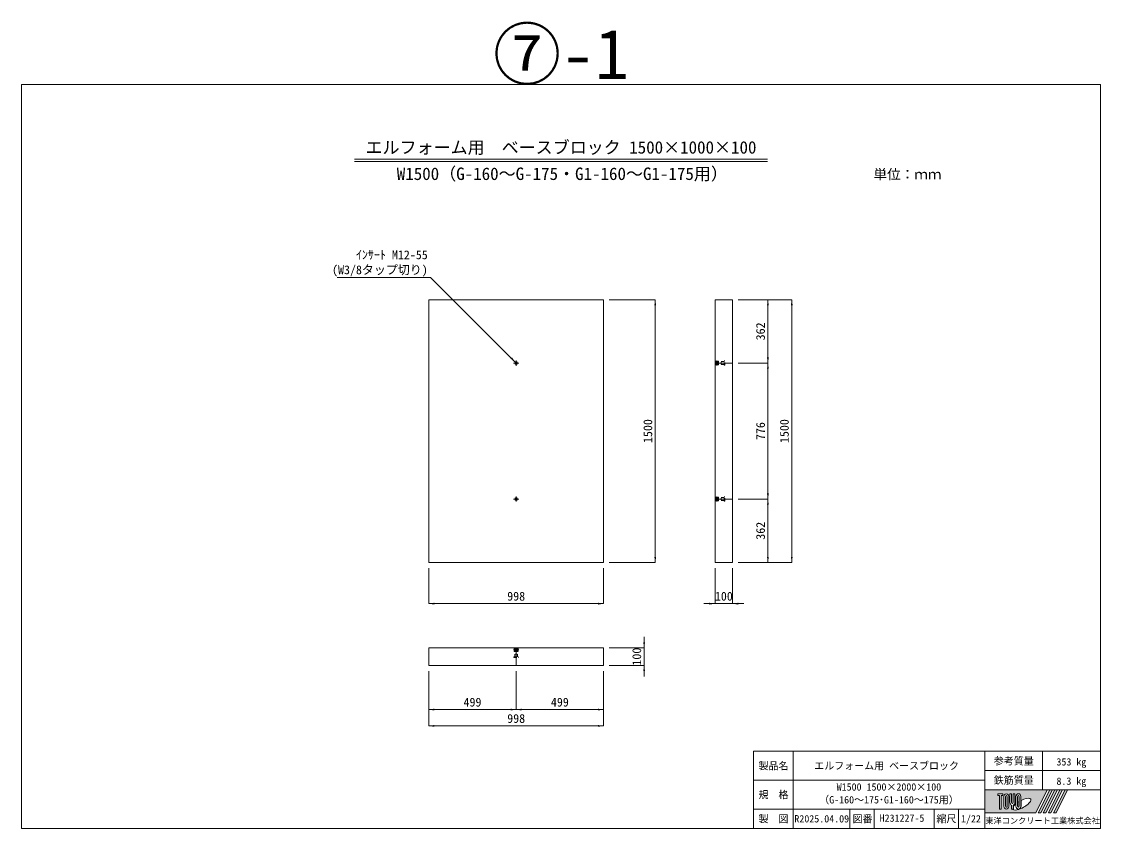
# Model space of a CAD drawing. Units: millimetres at full size; some dimension numbers follow another scale. Extents: x 48 to 43288, y -58809 to -8936.
# Drawn here: x 48 to 6208, y -58809 to -54204 of the extents above; entities that cross this region are included whole.
import ezdxf
from ezdxf.enums import TextEntityAlignment as Align

# ---------------------------------------------------------------- set-up
doc = ezdxf.new("R2010")
doc.units = ezdxf.units.MM
doc.header["$LTSCALE"] = 75
doc.linetypes.add('USER2', pattern=[8.5725, 5.715, -0.9525, 0.9525, -0.9525])
doc.linetypes.add('USER3', pattern=[0.405, 0.225, -0.18])
for name, color, linetype, lineweight in [('_0-0_', 7, 'Continuous', 9), ('寸法線', 7, 'Continuous', 9), ('引出線', 4, 'Continuous', 9), ('本体', 7, 'Continuous', 9), ('枠', 5, 'Continuous', 5), ('補助線', 8, 'Continuous', 13), ('ｲﾝｻｰﾄ', 3, 'USER3', 5)]:
    doc.layers.add(name, color=color, linetype=linetype, lineweight=lineweight)
doc.styles.add('ＭＳ ゴシック', font='')
doc.styles.get('ＭＳ ゴシック').set_extended_font_data('MS Gothic')

# ---------------------------------------------------------------- blocks, each defined once
blk = doc.blocks.new('filled_arrow')
at = {"color": 0, "linetype": 'Continuous', "lineweight": -2}
blk.add_solid([(7.5, 1.25), (0, 0), (7.5, -1.25)], dxfattribs=at)

msp = doc.modelspace()

# ---------------------------------------------------------------- hatches: boundary and pattern name
at = {"layer": '枠'}
h = msp.add_hatch(color=7, dxfattribs=at)
h.paths.add_polyline_path([(5547.52, -58589.02), (5547.52, -58721.02), (5837.92, -58721.02), (5903.92, -58589.02)])
edge = h.paths.add_edge_path(flags=16)
edge.add_ellipse((5758.36, -58670.28), major_axis=(51.71744, 28.94828), ratio=0.3471473417839755, start_angle=-144.31121551620072, end_angle=72.18990366955182, ccw=False)
edge.add_ellipse((5739.21, -58682.78), major_axis=(-0, 17.6), ratio=0.8463541477272727, start_angle=-160.70345668549217, end_angle=-90.00000000003904)
edge.add_line((5754.11, -58682.78), (5754.11, -58649.23))
edge = h.paths.add_edge_path(flags=16)
edge.add_ellipse((5739.21, -58627.27), major_axis=(-0, 16.24615), ratio=0.8463541586519492, start_angle=-89.99999999999164, end_angle=90.00000000000801, ccw=False)
edge.add_line((5752.96, -58627.27), (5752.96, -58682.78))
edge.add_ellipse((5739.21, -58682.78), major_axis=(0, 16.24615), ratio=0.8463541586519492, start_angle=90.00000000000955, end_angle=-89.99999999999051, ccw=False)
edge.add_line((5725.46, -58682.78), (5725.46, -58627.27))
edge = h.paths.add_edge_path(flags=16)
edge.add_line((5743.8, -58627.27), (5743.8, -58682.78))
edge.add_ellipse((5739.21, -58682.78), major_axis=(-0, 5.41538), ratio=0.8463540450032638, start_angle=89.99999999995185, end_angle=-90.00000000004849, ccw=False)
edge.add_line((5734.63, -58682.78), (5734.63, -58627.27))
edge.add_ellipse((5739.21, -58627.27), major_axis=(-0, 5.41538), ratio=0.8463540450032638, start_angle=-90.00000000008623, end_angle=89.99999999991343, ccw=False)
edge = h.paths.add_edge_path(flags=16)
edge.add_line((5742.65, -58655.64), (5742.65, -58682.78))
edge.add_ellipse((5739.21, -58682.78), major_axis=(0, 4.06154), ratio=0.8463542628432875, start_angle=90.0000000001412, end_angle=-89.99999999985943, ccw=False)
edge.add_line((5735.78, -58682.78), (5735.78, -58660.08))
edge.add_ellipse((5758.36, -58670.28), major_axis=(51.71744, 28.94828), ratio=0.34714734178397555, start_angle=107.79174141112958, end_angle=126.4713182157414, ccw=False)
edge = h.paths.add_edge_path(flags=16)
edge.add_line((5718.59, -58611.02), (5718.59, -58660.78))
edge.add_ellipse((5704.84, -58660.78), major_axis=(0, 16.24615), ratio=0.8463541586519492, start_angle=-163.341166640683, end_angle=-89.99999999999886, ccw=False)
edge.add_line((5709.42, -58676.09), (5709.42, -58699.02))
edge.add_line((5709.42, -58699.02), (5700.25, -58699.02))
edge.add_line((5700.25, -58699.02), (5700.25, -58676.09))
edge.add_ellipse((5704.84, -58660.78), major_axis=(-0, 16.24615), ratio=0.8463541586519492, start_angle=89.99999999999824, end_angle=163.341166640683, ccw=False)
edge.add_line((5691.09, -58660.78), (5691.09, -58611.02))
edge.add_line((5691.09, -58611.02), (5700.25, -58611.02))
edge.add_line((5700.25, -58611.02), (5700.25, -58660.78))
edge.add_ellipse((5704.84, -58660.78), major_axis=(0, 5.41538), ratio=0.8463540450032638, start_angle=90.00000000001921, end_angle=-89.9999999999812)
edge.add_line((5709.42, -58660.78), (5709.42, -58611.02))
edge.add_line((5709.42, -58611.02), (5718.59, -58611.02))
edge = h.paths.add_edge_path(flags=16)
edge.add_line((5724.32, -58668.77), (5724.32, -58682.78))
edge.add_ellipse((5739.21, -58682.78), major_axis=(0, 17.6), ratio=0.8463541477272727, start_angle=90.0000000000089, end_angle=-171.54427023795384)
edge.add_ellipse((5758.36, -58670.28), major_axis=(51.71744, 28.94828), ratio=0.34714734178397555, start_angle=-178.6495357001653, end_angle=-148.2924416644072, ccw=False)
edge.add_line((5707.45, -58700.38), (5710.57, -58700.38))
edge.add_line((5710.57, -58700.38), (5710.57, -58683.22))
edge.add_ellipse((5758.36, -58670.28), major_axis=(51.71744, 28.94828), ratio=0.3471473417839755, start_angle=148.21912000477957, end_angle=165.90812145711823, ccw=False)
edge = h.paths.add_edge_path(flags=16)
edge.add_ellipse((5670.46, -58627.27), major_axis=(0, 16.24615), ratio=0.8463541586519492, start_angle=-89.99999999995396, end_angle=90.00000000004627, ccw=False)
edge.add_line((5684.21, -58627.27), (5684.21, -58682.78))
edge.add_ellipse((5670.46, -58682.78), major_axis=(-0, 16.24615), ratio=0.8463541586519492, start_angle=89.9999999999743, end_angle=-90.00000000002598, ccw=False)
edge.add_line((5656.71, -58682.78), (5656.71, -58627.27))
edge = h.paths.add_edge_path(flags=16)
edge.add_line((5675.05, -58627.27), (5675.05, -58682.78))
edge.add_ellipse((5670.46, -58682.78), major_axis=(0, 5.41538), ratio=0.8463540450032638, start_angle=90.0000000000386, end_angle=-89.99999999996095, ccw=False)
edge.add_line((5665.88, -58682.78), (5665.88, -58627.27))
edge.add_ellipse((5670.46, -58627.27), major_axis=(-0, 5.41538), ratio=0.8463540450032638, start_angle=-90.00000000008623, end_angle=89.99999999991343, ccw=False)
h.paths.add_polyline_path([(5649.84, -58611.02), (5649.84, -58621.85), (5640.67, -58621.85), (5640.67, -58699.02), (5631.5, -58699.02), (5631.5, -58621.85), (5622.34, -58621.85), (5622.34, -58611.02)], flags=16)
for points in [[(5852.44, -58721.02), (5866.96, -58721.02), (5932.96, -58589.02), (5918.44, -58589.02)], [(5962, -58589.02), (5947.48, -58589.02), (5881.48, -58721.02), (5896, -58721.02)], [(5991.04, -58589.02), (5976.52, -58589.02), (5910.52, -58721.02), (5925.04, -58721.02)], [(6020.08, -58589.02), (6005.56, -58589.02), (5939.56, -58721.02), (5954.08, -58721.02)]]:
    msp.add_hatch(color=7, dxfattribs=at).paths.add_polyline_path(points)

# ---------------------------------------------------------------- linework, layer by layer
at = {"layer": '_0-0_', "lineweight": 20}
for p, q in [((1948.65, -54989.83), (4306.38, -54989.83)), ((1948.65, -55001.72), (4306.38, -55001.72))]:
    msp.add_line(p, q, dxfattribs=at)
at = {"layer": '寸法線'}
for p, q in [((3402.62, -55790.95), (3665.67, -55790.95)), ((3665.67, -57290.95), (3665.67, -55790.95)), ((4139.33, -55790.95), (4445.22, -55790.95)), ((4139.33, -55790.95), (4308.97, -55790.95)), ((4308.97, -56152.95), (4308.97, -55790.95)), ((4445.22, -57290.95), (4445.22, -55790.95)), ((4139.33, -56152.95), (4308.97, -56152.95)), ((4139.33, -56152.95), (4308.97, -56152.95)), ((4308.97, -56928.95), (4308.97, -56152.95)), ((4139.33, -56928.95), (4308.97, -56928.95)), ((4139.33, -56928.95), (4308.97, -56928.95)), ((4308.97, -57290.95), (4308.97, -56928.95)), ((2372.62, -57322.95), (2372.62, -57526.08)), ((3370.62, -57322.95), (3370.62, -57526.08)), ((3402.62, -57290.95), (3665.67, -57290.95)), ((4007.33, -57322.95), (4007.33, -57526.08)), ((4107.33, -57322.95), (4107.33, -57526.08)), ((4139.33, -57290.95), (4445.22, -57290.95)), ((4139.33, -57290.95), (4308.97, -57290.95)), ((2372.62, -57526.08), (3370.62, -57526.08)), ((3943.33, -57526.08), (4171.33, -57526.08)), ((3602.2, -57942.52), (3602.2, -57714.52)), ((3402.62, -57778.52), (3602.2, -57778.52)), ((3402.62, -57878.52), (3602.2, -57878.52)), ((2372.62, -57910.52), (2372.62, -58223.94)), ((2372.62, -57910.52), (2372.62, -58130.79)), ((2871.62, -57910.52), (2871.62, -58130.79)), ((2871.62, -57910.52), (2871.62, -58130.79)), ((3370.62, -57910.52), (3370.62, -58223.94)), ((3370.62, -57910.52), (3370.62, -58130.79)), ((2871.62, -58130.79), (2372.62, -58130.79)), ((2871.62, -58130.79), (3370.62, -58130.79)), ((2372.62, -58223.94), (3370.62, -58223.94))]:
    msp.add_line(p, q, dxfattribs=at)
at = {"layer": '引出線'}
msp.add_lwpolyline([(2866.67, -56146.93), (2383.25, -55663.52), (1850.24, -55663.52)], dxfattribs=at)
at = {"layer": '本体', "lineweight": 20}
for p, q in [((3370.62, -55790.95), (2372.62, -55790.95)), ((2372.62, -55790.95), (2372.62, -57290.95)), ((3370.62, -57290.95), (3370.62, -55790.95)), ((4007.33, -55790.95), (4107.33, -55790.95)), ((4007.33, -55790.95), (4007.33, -57290.95)), ((4107.33, -55790.95), (4107.33, -57290.95)), ((2372.62, -57290.95), (3370.62, -57290.95)), ((4007.33, -57290.95), (4107.33, -57290.95)), ((2372.62, -57778.52), (2372.62, -57878.52)), ((2372.62, -57778.52), (3370.62, -57778.52)), ((3370.62, -57778.52), (3370.62, -57878.52)), ((2372.62, -57878.52), (3370.62, -57878.52))]:
    msp.add_line(p, q, dxfattribs=at)
at = {"layer": '枠', "lineweight": 20}
for p, q in [((47.52, -54563.02), (6207.52, -54563.02)), ((47.52, -58809.02), (47.52, -54563.02)), ((6207.52, -58809.02), (6207.52, -54563.02)), ((4227.52, -58809.02), (4227.52, -58369.02)), ((6207.52, -58369.02), (4227.52, -58369.02)), ((4454.06, -58809.02), (4454.06, -58369.02)), ((5547.52, -58809.02), (5547.52, -58369.02)), ((5877.52, -58589.02), (5877.52, -58369.02)), ((6207.52, -58479.02), (5547.52, -58479.02)), ((5547.52, -58534.02), (4227.52, -58534.02)), ((6207.52, -58589.02), (5547.52, -58589.02)), ((5547.52, -58699.02), (4227.52, -58699.02)), ((4776.42, -58809.02), (4776.42, -58699.02)), ((4916.42, -58809.02), (4916.42, -58699.02)), ((5257.52, -58809.02), (5257.52, -58699.02)), ((5397.52, -58809.02), (5397.52, -58699.02)), ((47.52, -58809.02), (6207.52, -58809.02))]:
    msp.add_line(p, q, dxfattribs=at)
at = {"layer": '枠'}
for p, q in [((5547.52, -58589.02), (5903.92, -58589.02)), ((5547.52, -58589.02), (5547.52, -58721.02)), ((5622.34, -58611.02), (5622.34, -58621.85)), ((5622.34, -58611.02), (5649.84, -58611.02)), ((5631.5, -58621.85), (5622.34, -58621.85)), ((5631.5, -58621.85), (5631.5, -58699.02)), ((5640.67, -58621.85), (5640.67, -58699.02)), ((5649.84, -58621.85), (5640.67, -58621.85)), ((5649.84, -58611.02), (5649.84, -58621.85)), ((5656.71, -58627.27), (5656.71, -58682.78)), ((5665.88, -58682.78), (5665.88, -58627.27)), ((5675.05, -58627.27), (5675.05, -58682.78)), ((5684.21, -58682.78), (5684.21, -58627.27)), ((5691.09, -58611.02), (5700.25, -58611.02)), ((5691.09, -58660.78), (5691.09, -58611.02)), ((5700.25, -58611.02), (5700.25, -58660.78)), ((5709.42, -58611.02), (5718.59, -58611.02)), ((5709.42, -58660.78), (5709.42, -58611.02)), ((5718.59, -58611.02), (5718.59, -58660.78)), ((5725.46, -58627.27), (5725.46, -58682.78)), ((5734.63, -58682.78), (5734.63, -58627.27)), ((5743.8, -58627.27), (5743.8, -58682.78)), ((5752.96, -58682.78), (5752.96, -58627.27)), ((5903.92, -58589.02), (5837.92, -58721.02)), ((5918.44, -58589.02), (5852.44, -58721.02)), ((5932.96, -58589.02), (5866.96, -58721.02)), ((5947.48, -58589.02), (5881.48, -58721.02)), ((5962, -58589.02), (5896, -58721.02)), ((5976.52, -58589.02), (5910.52, -58721.02)), ((5918.44, -58589.02), (5932.96, -58589.02)), ((5991.04, -58589.02), (5925.04, -58721.02)), ((6005.56, -58589.02), (5939.56, -58721.02)), ((5947.48, -58589.02), (5962, -58589.02)), ((6020.08, -58589.02), (5954.08, -58721.02)), ((5976.52, -58589.02), (5991.04, -58589.02)), ((6005.56, -58589.02), (6020.08, -58589.02)), ((5640.67, -58699.02), (5631.5, -58699.02)), ((5700.25, -58676.09), (5700.25, -58699.02)), ((5709.42, -58699.02), (5700.25, -58699.02)), ((5707.45, -58700.38), (5710.57, -58700.38)), ((5709.42, -58676.09), (5709.42, -58699.02)), ((5710.57, -58683.22), (5710.57, -58700.38)), ((5724.32, -58668.77), (5724.32, -58682.78)), ((5735.78, -58682.78), (5735.78, -58660.08)), ((5742.65, -58655.64), (5742.65, -58682.78)), ((5754.11, -58682.78), (5754.11, -58649.23)), ((5547.52, -58721.02), (5837.92, -58721.02)), ((5852.44, -58721.02), (5866.96, -58721.02)), ((5881.48, -58721.02), (5896, -58721.02)), ((5910.52, -58721.02), (5925.04, -58721.02)), ((5939.56, -58721.02), (5954.08, -58721.02))]:
    msp.add_line(p, q, dxfattribs=at)
for centre, major_axis, ratio, start_param, end_param in [((5670.46, -58627.27), (0, 16.24615), 0.846354, 4.71238898038537, 7.853981633975168), ((5670.46, -58627.27), (-0, 5.41538), 0.846354, 4.712388980383416, 7.853981633973203), ((5739.21, -58627.27), (-0, 16.24615), 0.846354, 4.712388980384813, 7.853981633974601), ((5739.21, -58627.27), (-0, 5.41538), 0.846354, 4.712388980383416, 7.853981633973203), ((5758.36, -58670.28), (51.71744, 28.94828), 0.347147, 4.262185332381571, 7.742916281338565), ((5670.46, -58682.78), (-0, 16.24615), 0.846354, 1.5707963267945175, 4.712388980384306), ((5670.46, -58682.78), (0, 5.41538), 0.846354, 1.5707963267954668, 4.712388980385267), ((5704.84, -58660.78), (-0, 16.24615), 0.846354, 1.5707963267948708, 2.8017557441349856), ((5704.84, -58660.78), (0, 5.41538), 0.846354, 1.5707963267951803, 4.712388980384968), ((5758.36, -58670.28), (51.71744, 28.94828), 0.347147, 3.2093975090572004, 4.200445063285498), ((5704.84, -58660.78), (0, 16.24615), 0.846354, 3.4814295630446, 4.7123889803847065), ((5758.36, -58670.28), (51.71744, 28.94828), 0.347147, 2.0815196641224487, 2.5155126073167438), ((5739.21, -58682.78), (0, 17.6), 0.846354, 1.570796326795028, 3.315467866329282), ((5739.21, -58682.78), (0, 16.24615), 0.846354, 1.5707963267950384, 4.712388980384831), ((5739.21, -58682.78), (-0, 5.41538), 0.846354, 1.5707963267941856, 4.712388980383974), ((5758.36, -58670.28), (51.71744, 28.94828), 0.347147, 1.681740509796976, 1.8219833196615158), ((5739.21, -58682.78), (0, 4.06154), 0.846354, 1.5707963267969827, 4.712388980386767), ((5739.21, -58682.78), (-0, 17.6), 0.846354, 3.53384380001426, 4.712388980384113)]:
    msp.add_ellipse(centre, major_axis=major_axis, ratio=ratio, start_param=start_param, end_param=end_param, dxfattribs=at)
at = {"layer": '補助線'}
for p, q in [((4107.33, -56152.95), (4007.33, -56152.95)), ((4007.33, -56152.95), (4062.33, -56152.95)), ((4107.33, -56928.95), (4007.33, -56928.95)), ((4007.33, -56928.95), (4062.33, -56928.95)), ((2871.62, -57778.52), (2871.62, -57878.52)), ((2871.62, -57778.52), (2871.62, -57833.52))]:
    msp.add_line(p, q, dxfattribs=at)
at = {"layer": 'ｲﾝｻｰﾄ', "linetype": 'USER2', "lineweight": 9}
for p, q in [((2856.73, -56152.95), (2886.51, -56152.95)), ((2871.62, -56138.06), (2871.62, -56167.84)), ((2871.62, -56943.84), (2871.62, -56914.06)), ((2856.73, -56928.95), (2886.51, -56928.95))]:
    msp.add_line(p, q, dxfattribs=at)
at = {"layer": 'ｲﾝｻｰﾄ'}
for p, q in [((4007.33, -56142.2), (4016.58, -56140.95)), ((4007.33, -56163.7), (4007.33, -56142.2)), ((4007.33, -56163.7), (4016.58, -56164.95)), ((4012.33, -56161.2), (4012.33, -56144.7)), ((4012.33, -56144.7), (4058.33, -56144.7)), ((4012.33, -56147.7), (4042.33, -56147.7)), ((4012.33, -56158.2), (4042.33, -56158.2)), ((4012.33, -56161.2), (4058.33, -56161.2)), ((4016.58, -56166.2), (4016.58, -56139.7)), ((4016.58, -56139.7), (4018.08, -56139.7)), ((4016.58, -56166.2), (4018.08, -56166.2)), ((4018.08, -56166.2), (4018.08, -56139.7)), ((4027.33, -56142.2), (4018.08, -56140.95)), ((4027.33, -56163.7), (4018.08, -56164.95)), ((4027.33, -56163.7), (4027.33, -56142.2)), ((4042.33, -56158.2), (4042.33, -56147.7)), ((4058.33, -56140.2), (4062.33, -56140.2)), ((4058.33, -56165.7), (4058.33, -56140.2)), ((4058.33, -56165.7), (4062.33, -56165.7)), ((4062.33, -56165.7), (4062.33, -56140.2)), ((4007.33, -56918.2), (4016.58, -56916.95)), ((4007.33, -56939.7), (4007.33, -56918.2)), ((4016.58, -56942.2), (4016.58, -56915.7)), ((4016.58, -56915.7), (4018.08, -56915.7)), ((4018.08, -56942.2), (4018.08, -56915.7)), ((4027.33, -56918.2), (4018.08, -56916.95)), ((4027.33, -56939.7), (4027.33, -56918.2)), ((4058.33, -56916.2), (4062.33, -56916.2)), ((4058.33, -56941.7), (4058.33, -56916.2)), ((4062.33, -56941.7), (4062.33, -56916.2)), ((4007.33, -56939.7), (4016.58, -56940.95)), ((4012.33, -56937.2), (4012.33, -56920.7)), ((4012.33, -56920.7), (4058.33, -56920.7)), ((4012.33, -56923.7), (4042.33, -56923.7)), ((4012.33, -56934.2), (4042.33, -56934.2)), ((4012.33, -56937.2), (4058.33, -56937.2)), ((4016.58, -56942.2), (4018.08, -56942.2)), ((4027.33, -56939.7), (4018.08, -56940.95)), ((4042.33, -56934.2), (4042.33, -56923.7)), ((4058.33, -56941.7), (4062.33, -56941.7)), ((2860.87, -57778.52), (2859.62, -57787.77)), ((2860.87, -57778.52), (2882.37, -57778.52)), ((2882.37, -57778.52), (2883.62, -57787.77)), ((2858.37, -57787.77), (2858.37, -57789.27)), ((2858.37, -57787.77), (2884.87, -57787.77)), ((2858.37, -57789.27), (2884.87, -57789.27)), ((2858.87, -57829.52), (2858.87, -57833.52)), ((2858.87, -57829.52), (2884.37, -57829.52)), ((2858.87, -57833.52), (2884.37, -57833.52)), ((2860.87, -57798.52), (2859.62, -57789.27)), ((2860.87, -57798.52), (2882.37, -57798.52)), ((2863.37, -57783.52), (2879.87, -57783.52)), ((2863.37, -57783.52), (2863.37, -57829.52)), ((2866.37, -57783.52), (2866.37, -57813.52)), ((2866.37, -57813.52), (2876.87, -57813.52)), ((2876.87, -57783.52), (2876.87, -57813.52)), ((2879.87, -57783.52), (2879.87, -57829.52)), ((2882.37, -57798.52), (2883.62, -57789.27)), ((2884.37, -57829.52), (2884.37, -57833.52)), ((2884.87, -57787.77), (2884.87, -57789.27))]:
    msp.add_line(p, q, dxfattribs=at)
at = {"layer": 'ｲﾝｻｰﾄ', "linetype": 'Continuous', "lineweight": 9}
for centre, radius in [((2871.62, -56152.95), 8.25), ((2871.62, -56152.95), 5.25), ((2871.62, -56928.95), 8.25), ((2871.62, -56928.95), 5.25)]:
    msp.add_circle(centre, radius, dxfattribs=at)

# ---------------------------------------------------------------- block references
at = {"layer": '寸法線', "xscale": 4.27, "yscale": 4.27}
for p, rotation in [((3665.67, -55790.95), 270), ((4308.97, -55790.95), 270), ((4445.22, -55790.95), 270), ((4308.97, -56152.95), 90), ((4308.97, -56152.95), 270), ((4308.97, -56928.95), 90), ((4308.97, -56928.95), 270), ((3665.67, -57290.95), 90), ((4308.97, -57290.95), 90), ((4445.22, -57290.95), 90), ((3370.62, -57526.08), 180), ((4007.33, -57526.08), 180), ((3602.2, -57778.52), 90), ((3602.2, -57878.52), 270), ((2871.62, -58130.79), 180), ((3370.62, -58130.79), 180), ((3370.62, -58223.94), 180)]:
    msp.add_blockref('filled_arrow', p, dxfattribs=dict(at, rotation=rotation))
for p in [(2372.62, -57526.08), (4107.33, -57526.08), (2372.62, -58130.79), (2871.62, -58130.79), (2372.62, -58223.94)]:
    msp.add_blockref('filled_arrow', p, dxfattribs=at)
at = {"layer": '引出線', "xscale": 4.27, "yscale": 4.27, "rotation": 135}
msp.add_blockref('filled_arrow', (2866.67, -56146.93), dxfattribs=at)

# ---------------------------------------------------------------- texts
at = {"layer": '_0-0_', "style": 'ＭＳ ゴシック'}
for s, height, p in [('エルフォーム用\u3000ベースブロック 1500×1000×100', 71.21, (3127.52, -54978.63)), ('W1500（G-160～G-175・G1-160～G1-175用）', 71.21, (3135.13, -55129.18)), ('単位：ｍｍ', 56.96, (5105.93, -55120.88))]:
    msp.add_text(s, height=height, dxfattribs=at).set_placement(p, align=Align.BOTTOM_CENTER)
msp.add_text('H231227-5', height=41.77, dxfattribs=at).set_placement((4946.89, -58783.59), align=Align.BOTTOM_LEFT)
at = {"layer": '寸法線', "style": 'ＭＳ ゴシック'}
for s, p in [('362', (4266.57, -55971.95)), ('1500', (3623.27, -56540.95)), ('1500', (4402.82, -56540.95)), ('776', (4266.57, -56540.95)), ('362', (4266.57, -57109.95)), ('100', (3559.8, -57828.52))]:
    msp.add_text(s, height=50.13, rotation=90, dxfattribs=at).set_placement(p, align=Align.MIDDLE_CENTER)
for s, p in [('998', (2871.62, -57483.68)), ('100', (4057.33, -57483.68)), ('499', (2622.12, -58088.39)), ('499', (3121.12, -58088.39)), ('998', (2871.62, -58181.54))]:
    msp.add_text(s, height=50.13, dxfattribs=at).set_placement(p, align=Align.MIDDLE_CENTER)
at = {"layer": '引出線', "style": 'ＭＳ ゴシック'}
for s, p in [('ｲﾝｻｰﾄ M12-55', (1957, -55574.91)), ('(W3/8タップ切り)', (1820.24, -55660.71))]:
    msp.add_text(s, height=50.13, dxfattribs=at).set_placement(p, align=Align.BOTTOM_LEFT)
at = {"layer": '枠', "color": 7, "style": 'ＭＳ ゴシック'}
for s, height, p in [('製品名', 41.77, (4340.79, -58451.52)), ('エルフォーム用 ベースブロック ', 41.77, (5000.79, -58451.52)), ('参考質量', 41.77, (5712.52, -58424.02)), ('353 kg', 41.77, (6041.79, -58428.97)), ('鉄筋質量', 41.77, (5712.52, -58534.02)), ('8.3 kg', 41.77, (6041.79, -58538.97)), ('規\u3000格', 41.77, (4340.79, -58616.52)), ('製  図', 41.77, (4340.79, -58754.02)), ('R2025.04.09', 41.77, (4616.31, -58754.02)), ('図番', 41.77, (4849.52, -58754.02)), ('縮尺', 41.77, (5328.13, -58754.02)), ('1/22', 41.77, (5468.44, -58754.02)), ('東洋コンクリート工業株式会社', 33.42, (5877.52, -58765.02))]:
    msp.add_text(s, height=height, dxfattribs=at).set_placement(p, align=Align.MIDDLE_CENTER)
for s, p in [('W1500 1500×2000×100', (4701.65, -58551.37)), ('（G-160～175･G1-160～175用）', (4601.93, -58624.7))]:
    msp.add_text(s, height=41.77, dxfattribs=at).set_placement(p, align=Align.TOP_LEFT)
at = {"layer": '補助線', "color": 1, "style": 'ＭＳ ゴシック'}
msp.add_text('⑦-1', height=284.8, dxfattribs=at).set_placement((3127.52, -54617.65), align=Align.BOTTOM_CENTER)

doc.saveas('drawing.dxf')
